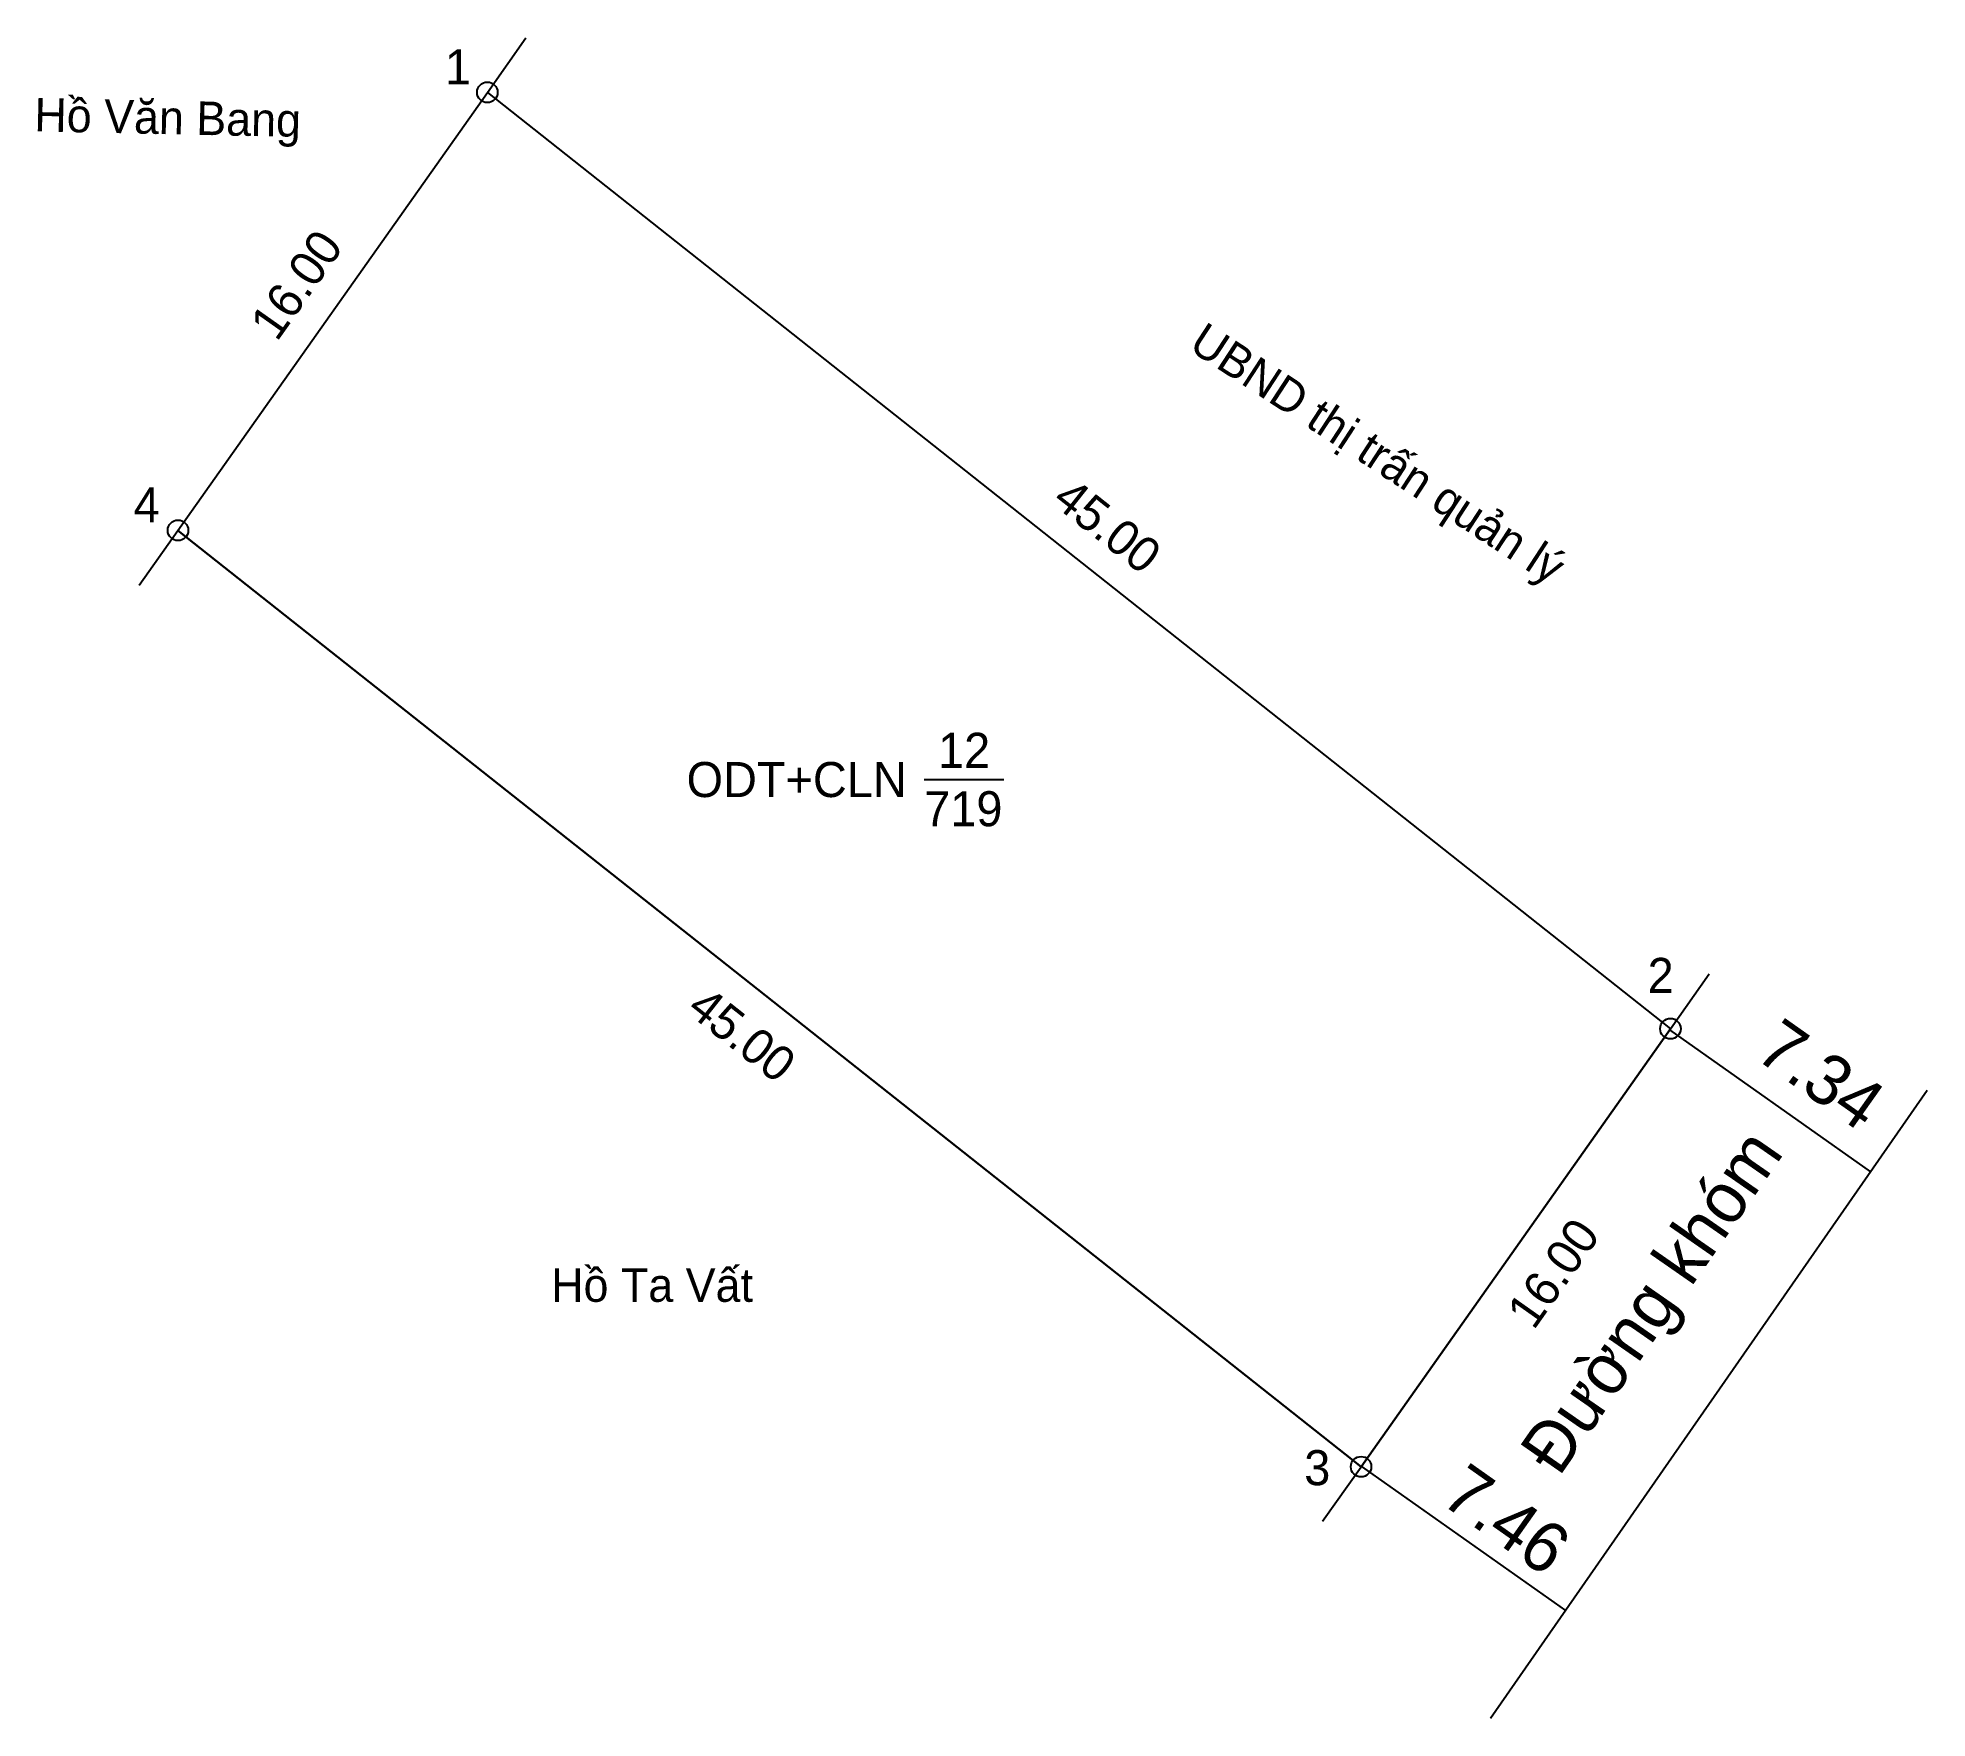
# Model space of a CAD drawing. Extents: x 535879.6 to 535936, y 1839360.8 to 1839411.
import ezdxf

# ---------------------------------------------------------------- set-up
doc = ezdxf.new("R2010")
doc.units = 0
for name, color, linetype in [('CanhThua', 7, 'Continuous'), ('ChieuDaiCanhThua', 7, 'Continuous'), ('Level 10', 7, 'Continuous'), ('Level 16', 7, 'Continuous'), ('MocDinhThua', 7, 'Continuous'), ('NhanDiaChinhThua', 7, 'Continuous'), ('SoHieuDinhThua', 7, 'Continuous')]:
    doc.layers.add(name, color=color, linetype=linetype)

msp = doc.modelspace()

# ---------------------------------------------------------------- linework, layer by layer
at = {"layer": 'CanhThua'}
for p, q in [((535883.82, 1839396.29), (535893.05, 1839409.36)), ((535893.05, 1839409.36), (535928.35, 1839381.42)), ((535919.12, 1839368.35), (535883.82, 1839396.29)), ((535928.35, 1839381.42), (535919.12, 1839368.35))]:
    msp.add_line(p, q, dxfattribs=at)
at = {"layer": 'Level 10'}
for p, q in [((535893.05, 1839409.36), (535894.198, 1839410.988)), ((535883.82, 1839396.29), (535893.05, 1839409.36)), ((535893.05, 1839409.36), (535928.35, 1839381.42)), ((535882.666, 1839394.653), (535883.82, 1839396.29)), ((535883.82, 1839396.29), (535919.12, 1839368.35)), ((535928.35, 1839381.42), (535929.505, 1839383.056)), ((535919.12, 1839368.35), (535928.35, 1839381.42)), ((535928.325, 1839381.384), (535934.319, 1839377.15)), ((535917.972, 1839366.723), (535919.12, 1839368.35)), ((535919.128, 1839368.361), (535925.219, 1839364.059))]:
    msp.add_line(p, q, dxfattribs=at)
msp.add_lwpolyline([(535922.985, 1839360.846), (535936.012, 1839379.586)], dxfattribs=at)
at = {"layer": 'MocDinhThua'}
for centre in [(535893.05, 1839409.36), (535883.82, 1839396.29), (535928.35, 1839381.42), (535919.12, 1839368.35)]:
    msp.add_circle(centre, 0.306, dxfattribs=at)
at = {"layer": 'NhanDiaChinhThua'}
msp.add_line((535906.085, 1839388.855), (535908.458, 1839388.855), dxfattribs=at)

# ---------------------------------------------------------------- texts
at = {"layer": 'ChieuDaiCanhThua'}
for s, rotation, p in [('16.00', 54.7704, (535886.769, 1839401.894)), ('45.00', 321.6383, (535909.859, 1839397.106)), ('45.00', 321.6383, (535898.958, 1839381.925)), ('16.00', 54.7704, (535924.269, 1839372.4))]:
    msp.add_text(s, height=1.0457, rotation=rotation, dxfattribs=at).set_placement(p)
at = {"layer": 'Level 16'}
for s, height, rotation, p in [('Hồ Văn Bang', 1.00002, 358.7576, (535879.527, 1839408.197)), ('UBND thị trấn quản lý', 1.00002, 326.8833, (535913.937, 1839401.702)), ('7.34', 1.5, 324.7704, (535930.819, 1839380.571)), ('Đường khóm', 1.5, 55.1951, (535925.024, 1839368.024)), ('7.46', 1.5, 324.7704, (535921.441, 1839367.293))]:
    msp.add_text(s, height=height, rotation=rotation, dxfattribs=at).set_placement(p)
msp.add_text('Hồ Ta Vất', height=1, dxfattribs=at).set_placement((535894.955, 1839373.27))
at = {"layer": 'NhanDiaChinhThua'}
for s, p in [('12', (535906.498, 1839389.204)), ('ODT+CLN', (535898.996, 1839388.332)), ('719', (535906.086, 1839387.461))]:
    msp.add_text(s, height=1.0457, dxfattribs=at).set_placement(p)
at = {"layer": 'SoHieuDinhThua'}
for s, p in [('1', (535891.786, 1839409.597)), ('4', (535882.495, 1839396.527)), ('2', (535927.67, 1839382.487)), ('3', (535917.424, 1839367.799))]:
    msp.add_text(s, height=1.046, dxfattribs=at).set_placement(p)

doc.saveas('drawing.dxf')
